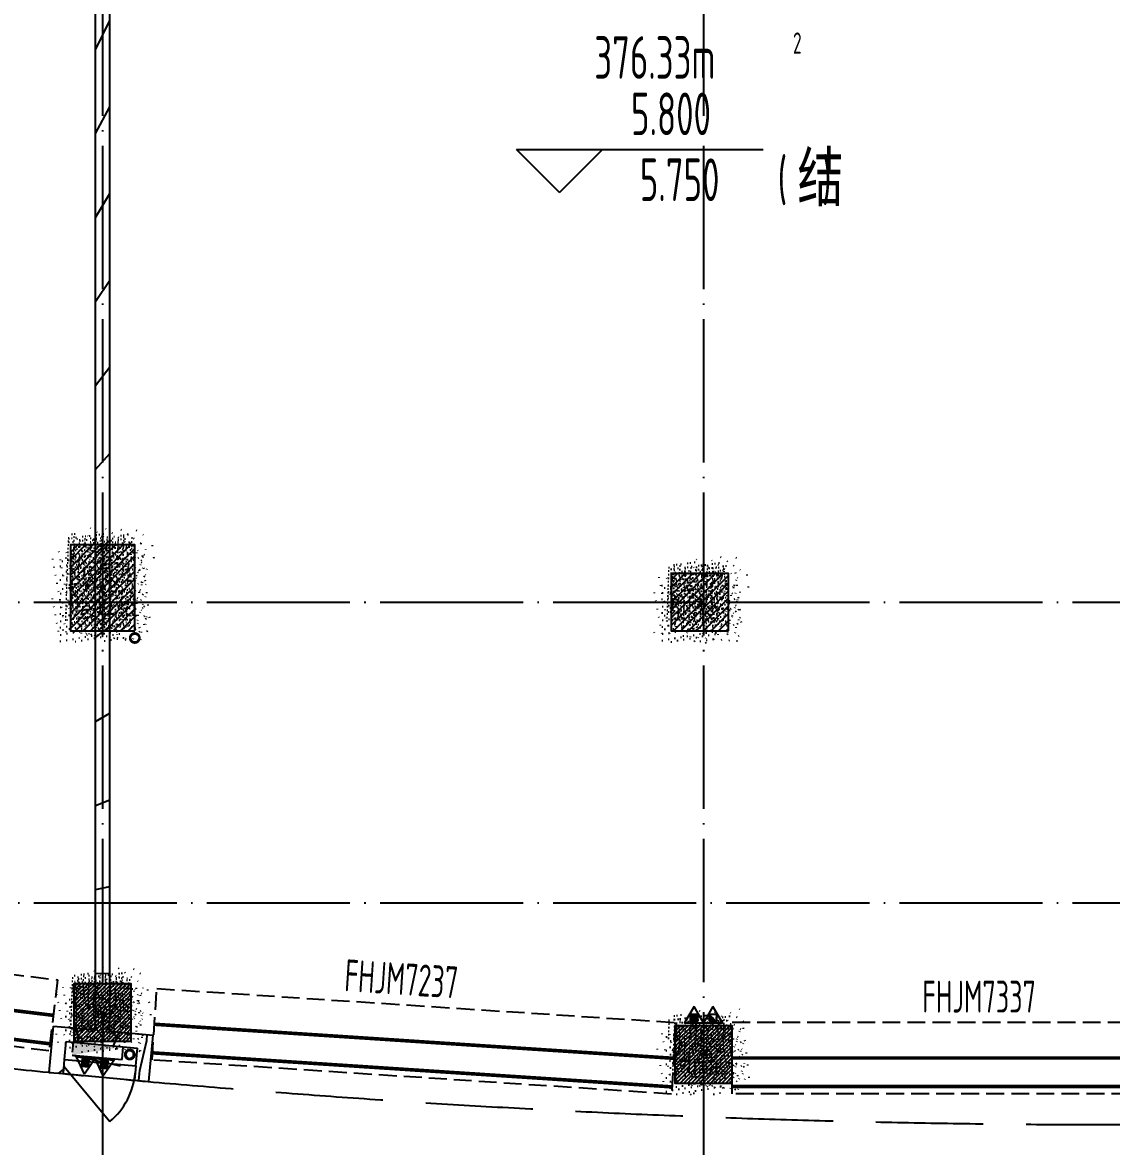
# Model space of a CAD drawing. Header units: inches. Extents: x 0 to 1813292486, y 0 to 3473589894.
# Drawn here: x 600505566 to 600520789, y 3473253414 to 3473269116 of the extents above; entities that cross this region are included whole.
import ezdxf
from ezdxf.enums import TextEntityAlignment as Align
from ezdxf.xclip import XClip

# ---------------------------------------------------------------- set-up
doc = ezdxf.new("R2010")
doc.units = ezdxf.units.IN
doc.header["$LTSCALE"] = 1000
doc.header["$MEASUREMENT"] = 0
doc.header["$XCLIPFRAME"] = 2
for name, pattern in [('AX-MALL-GIRD-200$0$DOTE', [2.4200000000000004, 2, -0.2, 0.02, -0.2]), ('AX-MALL-WALL-P02-QT$0$Ax-Dxs-Wall-P01-150$0$DASH', [0.35, 0.25, -0.1]), ('AX-MALL-WALL-P02-QT$0$DASH', [0.35, 0.25, -0.1])]:
    doc.linetypes.add(name, pattern=pattern)
for name, color, linetype in [('A-Anno-Note', 241, 'Continuous'), ('AX-MALL-DIM-P02$0$A-Detl-Thin', 131, 'Continuous'), ('AX-MALL-GIRD-200$0$A-Grid', 222, 'AX-MALL-GIRD-200$0$DOTE'), ('AX-MALL-P02-200$0$A-Anno-Note', 241, 'Continuous'), ('AX-MALL-WALL-P02$0$A-Anno-Note', 241, 'Continuous'), ('AX-MALL-WALL-P02-QT$0$A-Detl-Fine', 152, 'Continuous'), ('AX-MALL-WALL-P02-QT$0$A-Detl-Thin', 131, 'Continuous'), ('AX-MALL-WALL-P02-QT$0$A-Wall', 2, 'Continuous'), ('AX-MALL-WALL-P02-QT$0$A-Wall-Patt', 13, 'Continuous'), ('AX-MALL-WALL-P02-QT$0$A-Wind', 4, 'Continuous'), ('AX-MALL-WORD-P02$0$A-Anno-Levl', 201, 'Continuous'), ('AX-MALL-WORD-P02$0$A-Anno-Note', 241, 'Continuous'), ('AX-MALL-WORD-P02$0$A-Spac-Iden', 231, 'Continuous'), ('AX-MALL-WORD-P02$0$A-Wind-Iden', 11, 'Continuous'), ('AX-MALL-ZTKD-P02$0$A-Anno-Note', 241, 'Continuous'), ('PX-MALL-P02-LG$0$$8$P-Pipe-Risr', 7, 'Continuous'), ('PX-MALL-P02-LG$0$$8$P-Pipe-Risr-Arch', 6, 'Continuous'), ('PX-MALL-P02-LG$0$$8$P-Pipe-Risr-W100', 6, 'Continuous'), ('PX-MALL-P02-LG$0$P-Airr-Pipe', 140, 'Continuous'), ('PX-MALL-P02-LG$0$P-Exsh', 31, 'Continuous'), ('PX-MALL-P02-LG$0$P-Hydt-Boxx', 221, 'Continuous'), ('PX-MALL-P02-LG$0$P-Hydt-Pipe', 221, 'Continuous'), ('PX-MALL-P02-LG$0$P-Pipe-Risr', 7, 'Continuous'), ('PX-MALL-P02-LG$0$P-Pipe-Risr-Arch', 6, 'Continuous'), ('PX-MALL-P02-LG$0$P-Pipe-Risr-W100', 6, 'Continuous'), ('PX-MALL-P02-LG$0$P-Pipe-Risr-W50', 6, 'Continuous'), ('SX-MALL-WALL-L-1F~2F$0$S-COLU', 30, 'Continuous'), ('SX-MALL-WALL-L-1F~2F$0$S-PATT-WALL', 83, 'Continuous'), ('SX-MALL-WALL-L-1F~2F$0$单形心', 4, 'Continuous')]:
    doc.layers.add(name, color=color, linetype=linetype)
doc.styles.add('AX-MALL-WORD-P02$0$_TCH_DIM', font='gbenor.shx')
doc.styles.add('AX-MALL-WORD-P02$0$_TCH_SPACE', font='gbenor.shx', dxfattribs={"bigfont": 'gbcbig.shx'})
doc.styles.add('AX-MALL-WORD-P02$0$_TCH_WINDOW', font='gbenor.shx', dxfattribs={"bigfont": 'gbcbig.shx'})
doc.styles.add('PX-MALL-P02-LG$0$$8$jzfz', font='gbenor.shx', dxfattribs={"bigfont": 'gbcbig.shx'})
doc.styles.add('PX-MALL-P02-LG$0$jzfz', font='gbenor.shx', dxfattribs={"bigfont": 'gbcbig.shx'})
pattern_1 = [(45, (0, 359.0227), (-353.55353201463, 353.55353201463), [])]

# ---------------------------------------------------------------- blocks, each defined once
blk = doc.blocks.new('AX-MALL-WORD-P02')
at = {"layer": 'AX-MALL-WORD-P02$0$A-Anno-Levl'}
for p, q in [((600339617.2162228, 3473146438.019858), (600339264.4190335, 3473147209.728445)), ((600339264.4190335, 3473147209.728445), (600342496.2225783, 3473146005.786795)), ((600339617.216223, 3473146438.019858), (600339264.4190335, 3473147209.728446)), ((600339264.4190335, 3473147209.728446), (600342496.2225783, 3473146005.786796)), ((600339617.2162228, 3473146438.019858), (600340388.9248097, 3473146790.817047)), ((600339617.216223, 3473146438.019858), (600340388.9248097, 3473146790.817048))]:
    blk.add_line(p, q, dxfattribs=at)
at = {"layer": 'AX-MALL-WORD-P02$0$A-Anno-Note', "style": 'AX-MALL-WORD-P02$0$_TCH_DIM', "width": 0.7}
for s, height, p in [('5.800', 595, (600340833.5656663, 3473146838.815804)), ('5.750', 595, (600340627.5402236, 3473145933.828615)), ('(', 595, (600342432.3719946, 3473145261.475822)), ('结', 675.177304964539, (600342692.5701368, 3473145164.544379)), (')', 595, (600343014.9683354, 3473145044.44159))]:
    blk.add_text(s, height=height, rotation=339.5681613331429, dxfattribs=at).set_placement(p)
at = {"layer": 'AX-MALL-WORD-P02$0$A-Spac-Iden', "style": 'AX-MALL-WORD-P02$0$_TCH_SPACE', "width": 0.7}
for s, height, p in [('376.33m', 595, (600340626.8381267, 3473147756.397191)), ('2', 297.5, (600343351.0020386, 3473147115.063612))]:
    blk.add_text(s, height=height, rotation=339.5681613093329, dxfattribs=at).set_placement(p)
at = {"layer": 'AX-MALL-WORD-P02$0$A-Wind-Iden', "style": 'AX-MALL-WORD-P02$0$_TCH_WINDOW', "width": 0.7}
for s, rotation, p in [('FHJM7237', 335.8213876156867, (600332896.005909, 3473137034.510371)), ('FHJM7337', 339.568161351615, (600340368.4902837, 3473133932.048244))]:
    blk.add_text(s, height=446.25, rotation=rotation, dxfattribs=at).set_placement(p)
blk = doc.blocks.new('AX-MALL-GIRD-200')
at = {"layer": 'AX-MALL-GIRD-200$0$A-Grid'}
for p, q in [((600346530.7841308, 3473183292.578675), (600307801.2451816, 3473079328.851593)), ((600354402.324564, 3473180360.198888), (600315672.785615, 3473076396.471807)), ((600235486.9336561, 3473179121.574219), (600593382.9377552, 3473045794.810937)), ((600234020.7437632, 3473175185.804002), (600591916.7478616, 3473041859.04072))]:
    blk.add_line(p, q, dxfattribs=at)
blk = doc.blocks.new('*U118')
at = {"layer": 'AX-MALL-WALL-P02-QT$0$A-Detl-Fine', "color": 152, "linetype": 'AX-MALL-WALL-P02-QT$0$Ax-Dxs-Wall-P01-150$0$DASH'}
blk.add_lwpolyline([(-999.999999984284, 12218.69628322346), (-999.9999999782406, 4840.954883174537), (1.803414306777995e-08, 4840.954883170812), (1.199066446133656e-08, 12218.69628322719)], close=True, dxfattribs=at)
at = {"layer": 'AX-MALL-WALL-P02-QT$0$A-Detl-Thin', "linetype": 'AX-MALL-WALL-P02-QT$0$Ax-Dxs-Wall-P01-150$0$DASH', "const_width": 49.99999999999998}
for points in [[(-899.9999999819659, 4840.954883170812), (-899.9999999880093, 12218.69628321974)], [(-499.9999999782406, 4840.954883174537), (-499.999999984284, 12218.69628322346)]]:
    blk.add_lwpolyline(points, dxfattribs=at)
blk = doc.blocks.new('*U138')
at = {"layer": 'AX-MALL-WALL-P02-QT$0$A-Detl-Fine', "color": 152, "linetype": 'AX-MALL-WALL-P02-QT$0$Ax-Dxs-Wall-P01-150$0$DASH'}
blk.add_lwpolyline([(-999.9999999834765, 12435.45487861725), (-999.9999999770561, 5158.896165386161), (1.921864623000147e-08, 5158.896165382435), (1.27981820696732e-08, 12435.45487862098)], close=True, dxfattribs=at)
at = {"layer": 'AX-MALL-WALL-P02-QT$0$A-Detl-Thin', "linetype": 'AX-MALL-WALL-P02-QT$0$Ax-Dxs-Wall-P01-150$0$DASH', "const_width": 49.99999999999998}
for points in [[(-899.9999999807814, 5158.896165382435), (-899.9999999872018, 12435.45487861353)], [(-499.9999999770561, 5158.896165386161), (-499.9999999834765, 12435.45487861725)]]:
    blk.add_lwpolyline(points, dxfattribs=at)
blk = doc.blocks.new('*U119')
at = {"layer": 'AX-MALL-WALL-P02-QT$0$A-Detl-Fine', "color": 152, "linetype": 'AX-MALL-WALL-P02-QT$0$Ax-Dxs-Wall-P01-150$0$DASH'}
blk.add_lwpolyline([(-999.9999999846118, 12130.68684451749), (-999.9999999782889, 4827.964500529088), (1.798582616174826e-08, 4827.964500525362), (1.166290530818515e-08, 12130.68684452121)], close=True, dxfattribs=at)
at = {"layer": 'AX-MALL-WALL-P02-QT$0$A-Detl-Thin', "linetype": 'AX-MALL-WALL-P02-QT$0$Ax-Dxs-Wall-P01-150$0$DASH', "const_width": 49.99999999999998}
for points in [[(-899.9999999820142, 4827.964500525362), (-899.9999999883371, 12130.68684451376)], [(-499.9999999782889, 4827.964500529088), (-499.9999999846118, 12130.68684451749)]]:
    blk.add_lwpolyline(points, dxfattribs=at)
blk = doc.blocks.new('SX-MALL-WALL-L-1F~2F$0$BANWANG_XINGXIN')
at = {"color": 0}
for points in [[(0.7071067811865476, 0.7071067811865475), (-0.7071067811865477, -0.7071067811865475)], [(-0.7071067811865475, 0.7071067811865476), (0.7071067811865474, -0.7071067811865477)]]:
    blk.add_lwpolyline(points, dxfattribs=at)
blk = doc.blocks.new('SX-MALL-WALL-L-1F~2F')
at = {"layer": 'SX-MALL-WALL-L-1F~2F$0$S-PATT-WALL'}
h = blk.add_hatch(dxfattribs=at)
h.set_pattern_fill('钢筋混凝土', color=256, scale=15, pattern_type=2)
h.set_pattern_definition([(24.56816131876918, (600340702.6017334, 3473130908.355792), (-31.18316060756021, 68.21004687377882), []), (29.56816131876925, (600340702.6017334, 3473130908.355792), (97.53445422577846, -46.37920049590846), [11.25, -123.75]), (334.5681613187692, (600340702.6017334, 3473130908.355792), (19.88439775835759, 112.9961142864107), [9, -99]), (80.01956131876923, (600340710.7296046, 3473130904.49086), (117.4189029535321, 66.61682170576017), [9.5610285, -105.1713168]), (25.75236131876919, (600340713.0745184, 3473130936.468436), (141.3476152674957, -79.15081590010527), [16.8749999999995, -185.624999999996]), (76.20376131876925, (600340724.8534821, 3473130929.872528), (182.3878362713222, 87.98253900728311), [14.3415432, -157.75695]), (330.7523613187692, (600340713.0745184, 3473130936.468436), (182.387767611897, 87.98268144025062), [13.49999999999975, -148.499999999996]), (0.5681613187692669, (600340724.5126444, 3473130924.203883), (62.82047321120105, -87.84980446922418), [11.25, -123.75]), (305.5681613187692, (600340724.5126444, 3473130924.203883), (72.17288940056439, 89.18848105901375), [9, -99]), (51.01956131876926, (600340729.7476791, 3473130916.883062), (134.9933625470349, 1.33857134020591), [9.5610285, -105.1713168]), (17.06816131876921, (600340702.6017334, 3473130908.355792), (19.14085714793764, 46.15589493924091), [0.75, -97.8, 0.75, -100.5, 0.75, -99.375]), (347.0681613187692, (600340702.6017334, 3473130908.355792), (57.63084699394109, 41.66442757030211), [0.75, -57.3, 0.75, -95.55, 0.75, -37.875]), (307.0681613187692, (600340671.256135, 3473130920.032947), (73.85474001336534, -31.12342331039777), [0.75, -37.5, 0.75, -117, 0.75, -155.25]), (297.0681613187692, (600340657.1998128, 3473130925.26934), (87.2164167648191, -16.46683781742514), [0.75, -48.75, 0.75, -77.69999999999999, 0.75, -110.25])])
h.paths.add_polyline_path([(600331915.9245791, 3473142772.091373), (600332334.8359772, 3473143896.597149), (600331491.456645, 3473144210.780697), (600331072.545247, 3473143086.274922)])
h = blk.add_hatch(dxfattribs=at)
h.set_pattern_fill('钢筋混凝土', color=256, scale=15, pattern_type=2)
h.set_pattern_definition([(24.56816131876918, (600332831.061296, 3473133840.735579), (-31.18316060756021, 68.21004687377882), []), (29.56816131876925, (600332831.061296, 3473133840.735579), (97.53445422577846, -46.37920049590846), [11.25, -123.75]), (334.5681613187692, (600332831.061296, 3473133840.735579), (19.88439775835759, 112.9961142864107), [9, -99]), (80.01956131876923, (600332839.1891671, 3473133836.870646), (117.4189029535321, 66.61682170576017), [9.5610285, -105.1713168]), (25.75236131876919, (600332841.534081, 3473133868.848223), (141.3476152674957, -79.15081590010527), [16.87499999999951, -185.6249999999961]), (76.20376131876925, (600332853.3130447, 3473133862.252314), (182.3878362713222, 87.98253900728311), [14.3415432, -157.75695]), (330.7523613187692, (600332841.534081, 3473133868.848223), (182.387767611897, 87.98268144025062), [13.49999999999975, -148.4999999999961]), (0.5681613187692669, (600332852.972207, 3473133856.583669), (62.82047321120105, -87.84980446922418), [11.25, -123.75]), (305.5681613187692, (600332852.972207, 3473133856.583669), (72.17288940056439, 89.18848105901375), [9, -99]), (51.01956131876926, (600332858.2072417, 3473133849.262849), (134.9933625470349, 1.33857134020591), [9.5610285, -105.1713168]), (17.06816131876921, (600332831.061296, 3473133840.735579), (19.14085714793764, 46.15589493924091), [0.75, -97.8, 0.75, -100.5, 0.75, -99.375]), (347.0681613187692, (600332831.061296, 3473133840.735579), (57.63084699394109, 41.66442757030211), [0.75, -57.3, 0.75, -95.55, 0.75, -37.875]), (307.0681613187692, (600332799.7156975, 3473133852.412734), (73.85474001336534, -31.12342331039777), [0.75, -37.5, 0.75, -117, 0.75, -155.25]), (297.0681613187692, (600332785.6593753, 3473133857.649126), (87.2164167648191, -16.46683781742514), [0.75, -48.75, 0.75, -77.69999999999999, 0.75, -110.25])])
h.paths.add_polyline_path([(600339693.7561936, 3473139874.620873), (600339973.0304589, 3473140624.291391), (600339223.3599415, 3473140903.565656), (600338944.0856762, 3473140153.895138)])
h = blk.add_hatch(dxfattribs=at)
h.set_pattern_fill('钢筋混凝土', color=256, scale=15, pattern_type=2)
h.set_pattern_definition([(24.56816130673034, (600485351.5945714, 3473006932.520545), (-15.59158029661402, 34.10502344016549), []), (29.56816130673031, (600485351.5945714, 3473006932.520545), (97.53445421603337, -46.37920051640222), [11.25, -123.75]), (334.5681613067303, (600485351.5945714, 3473006932.520545), (19.88439778210013, 112.9961142822326), [9, -99]), (80.0195613067303, (600485359.7224425, 3473006928.655612), (117.4189029675295, 66.61682168108834), [9.5610285, -105.1713168]), (25.75236130673034, (600485362.0673563, 3473006960.633189), (141.3476152508647, -79.15081592980496), [16.875, -185.625]), (76.20376130673031, (600485373.84632, 3473006954.03728), (182.3878362898089, 87.98253896896013), [14.3415432, -157.75695]), (330.7523613067304, (600485362.0673563, 3473006960.633189), (182.3877676303837, 87.98268140192766), [13.5, -148.5]), (0.568161306730337, (600485373.5054823, 3473006948.368635), (62.82047319274221, -87.8498044824239), [11.25, -123.75]), (305.5681613067304, (600485373.5054823, 3473006948.368635), (72.17288941930451, 89.18848104384892), [9, -99]), (51.01956130673031, (600485378.740517, 3473006941.047815), (134.9933625473162, 1.338571311841363), [9.5610285, -105.1713168]), (17.06816130673036, (600485351.5945714, 3473006932.520545), (19.14085715763584, 46.15589493521907), [0, -97.8, 0, -100.5, 0, -99.375]), (347.0681613067303, (600485351.5945714, 3473006932.520545), (57.63084700269554, 41.66442755819283), [0, -57.3, 0, -95.55, 0, -37.875]), (307.0681613067303, (600485320.2489729, 3473006944.1977), (73.85474000682576, -31.12342332591599), [0, -37.5, 0, -117, 0, -155.25]), (297.0681613067303, (600485306.1926507, 3473006949.434092), (87.21641676135913, -16.46683783575089), [0, -48.74999999999901, 0, -77.699999999998, 0, -110.249999999998])])
h.paths.add_polyline_path([(600329868.6428525, 3473137419.694346), (600330147.9171178, 3473138169.364863), (600329398.2466004, 3473138448.639129), (600329118.9723351, 3473137698.968611)])
h = blk.add_hatch(dxfattribs=at)
h.set_pattern_fill('钢筋混凝土', color=256, scale=15, pattern_type=2)
h.set_pattern_definition([(24.56816130673034, (600485146.8527917, 3473006382.921478), (-15.59158029661402, 34.10502344016549), []), (29.56816130673031, (600485146.8527917, 3473006382.921478), (97.53445421603337, -46.37920051640222), [11.25, -123.75]), (334.5681613067303, (600485146.8527917, 3473006382.921478), (19.88439778210013, 112.9961142822326), [9, -99]), (80.0195613067303, (600485154.9806628, 3473006379.056546), (117.4189029675295, 66.61682168108834), [9.5610285, -105.1713168]), (25.75236130673034, (600485157.3255767, 3473006411.034122), (141.3476152508647, -79.15081592980496), [16.875, -185.625]), (76.20376130673031, (600485169.1045403, 3473006404.438214), (182.3878362898089, 87.98253896896013), [14.3415432, -157.75695]), (330.7523613067304, (600485157.3255767, 3473006411.034122), (182.3877676303837, 87.98268140192766), [13.5, -148.5]), (0.568161306730337, (600485168.7637026, 3473006398.769569), (62.82047319274221, -87.8498044824239), [11.25, -123.75]), (305.5681613067304, (600485168.7637026, 3473006398.769569), (72.17288941930451, 89.18848104384892), [9, -99]), (51.01956130673031, (600485173.9987373, 3473006391.448749), (134.9933625473162, 1.338571311841363), [9.5610285, -105.1713168]), (17.06816130673036, (600485146.8527917, 3473006382.921478), (19.14085715763584, 46.15589493521907), [0, -97.8, 0, -100.5, 0, -99.375]), (347.0681613067303, (600485146.8527917, 3473006382.921478), (57.63084700269554, 41.66442755819283), [0, -57.3, 0, -95.55, 0, -37.875]), (307.0681613067303, (600485115.5071932, 3473006394.598633), (73.85474000682576, -31.12342332591599), [0, -37.5, 0, -117, 0, -155.25]), (297.0681613067303, (600485101.450871, 3473006399.835026), (87.21641676135913, -16.46683783575089), [0, -48.74999999999899, 0, -77.69999999999797, 0, -110.249999999998])])
h.paths.add_polyline_path([(600337535.4415065, 3473133937.715495), (600337814.7157717, 3473134687.386012), (600337065.0452542, 3473134966.660277), (600336785.770989, 3473134216.98976)])
at = {"layer": 'SX-MALL-WALL-L-1F~2F$0$S-COLU'}
for points in [[(600331915.9245791, 3473142772.091373), (600332334.8359772, 3473143896.597149), (600331491.456645, 3473144210.780697), (600331072.545247, 3473143086.274922)], [(600339693.7561936, 3473139874.620873), (600339973.0304589, 3473140624.291391), (600339223.3599415, 3473140903.565656), (600338944.0856762, 3473140153.895138)], [(600329868.6428525, 3473137419.694346), (600330147.9171178, 3473138169.364863), (600329398.2466004, 3473138448.639129), (600329118.9723351, 3473137698.968611)], [(600337535.4415065, 3473133937.715495), (600337814.7157717, 3473134687.386012), (600337065.0452542, 3473134966.660277), (600336785.770989, 3473134216.98976)]]:
    blk.add_lwpolyline(points, close=True, dxfattribs=at)
at = {"layer": 'SX-MALL-WALL-L-1F~2F$0$单形心', "xscale": 50, "yscale": 50, "zscale": 50}
for p in [(600331703.6906116, 3473143491.436036), (600339458.5580679, 3473140389.093265), (600329633.4447265, 3473137934.166737), (600337300.2433803, 3473134452.187886)]:
    blk.add_blockref('SX-MALL-WALL-L-1F~2F$0$BANWANG_XINGXIN', p, dxfattribs=at)
blk = doc.blocks.new('SX-MALL-WALL-L-2F~3F')
ref = blk.add_blockref('SX-MALL-WALL-L-1F~2F', (0, 0))
XClip(ref).set_block_clipping_path([(600349769.7341375, 3473074679.418533), (600357001.7302529, 3473071985.287766), (600356499.8725733, 3473070638.124951), (600359302.5086629, 3473069594.060767), (600362345.1765132, 3473077761.653201), (600381551.4312518, 3473070606.759726), (600391553.7259278, 3473066880.611454), (600387749.827644, 3473056669.608357), (600391632.1759799, 3473055223.319679), (600395635.5522461, 3473065969.791956), (600406982.2408491, 3473061742.817497), (600403058.8006672, 3473051210.921831), (600412723.2437257, 3473047610.6332), (600445093.3740637, 3473134503.466942), (600393055.2444371, 3473153889.197227), (600387463.4997383, 3473138878.984498), (600380158.3525343, 3473141600.366193), (600382830.751978, 3473148774.027779), (600388210.8522022, 3473146769.782572), (600390696.2253517, 3473153441.399696), (600277474.697425, 3473195619.741203), (600273446.9822528, 3473184807.934726), (600257129.111771, 3473190886.82031), (600241575.9633431, 3473149136.690594), (600258197.8999482, 3473142944.531458), (600255239.7303221, 3473135003.762026), (600263182.3271956, 3473132044.911624), (600260741.6763649, 3473125493.34496), (600269350.4970673, 3473122286.306632), (600271511.1407766, 3473128086.235537), (600286270.1853781, 3473122588.058336), (600284109.5416689, 3473116788.129431), (600282580.7823727, 3473112684.400902), (600291840.7574171, 3473109234.788475), (600290827.7957876, 3473106515.642598), (600293360.405141, 3473105572.171298), (600294731.2544166, 3473109252.0137), (600323175.4764534, 3473098655.706329), (600321336.3302773, 3473093718.790065), (600344750.773286, 3473084996.222976), (600341987.4689643, 3473077578.540671), (600344583.6790427, 3473076611.376234), (600346015.5062013, 3473080454.904757), (600351201.5612961, 3473078522.947055)])
blk = doc.blocks.new('SX-MALL-WALL-2F~3F')
blk.add_blockref('SX-MALL-WALL-L-2F~3F', (0, 0))
blk = doc.blocks.new('AX-MALL-WALL-P02-QT$0$$DorLib2D$00000114')
at = {"color": 0}
blk.add_line((0.4999999999999964, 3.552713678800501e-15), (-0.2071067811864751, 0.7071067811864857), dxfattribs=at)
blk.add_arc((0.5000000000013856, -1.154631945610163e-12), 1.000000000001696, 135, 180, dxfattribs=at)
blk = doc.blocks.new('AX-MALL-WALL-P02-QT')
at = {"layer": 'AX-MALL-WALL-P02-QT$0$A-Wall-Patt'}
h = blk.add_hatch(dxfattribs=at)
h.set_pattern_fill('普通砖', color=256, scale=200, style=0)
h.set_pattern_definition(pattern_1)
h.paths.add_polyline_path([(600329518.9383477, 3473137635.487868), (600329635.5724207, 3473137653.421451), (600336771.9722842, 3473156810.03286), (600336701.5363244, 3473156907.414687), (600336584.5546548, 3473156879.851426), (600329454.5402427, 3473137740.380818)])
h = blk.add_hatch(dxfattribs=at)
h.set_pattern_fill('普通砖', color=256, scale=200, style=0)
h.set_pattern_definition(pattern_1)
h.paths.add_polyline_path([(600328640.877804, 3473137410.124661), (600328907.7555209, 3473137503.806487), (600329016.0029532, 3473137729.1562), (600328922.3211281, 3473137996.033917)])
h = blk.add_hatch(dxfattribs=at)
h.set_pattern_fill('普通砖', color=256, scale=200, style=0)
h.set_pattern_definition(pattern_1)
h.paths.add_polyline_path([(600328922.3211281, 3473137996.033917), (600329016.0029532, 3473137729.1562), (600329466.7023797, 3473137512.661335), (600329518.9383477, 3473137635.487868), (600329454.5402427, 3473137740.380818)])
h = blk.add_hatch(dxfattribs=at)
h.set_pattern_fill('普通砖', color=256, scale=200, style=0)
h.set_pattern_definition(pattern_1)
h.paths.add_polyline_path([(600329518.9383477, 3473137635.487868), (600329466.7023797, 3473137512.661335), (600329917.4018071, 3473137296.166471), (600330184.2795238, 3473137389.848296), (600329635.5724207, 3473137653.421451)])
h = blk.add_hatch(dxfattribs=at)
h.set_pattern_fill('普通砖', color=256, scale=200, style=0)
h.set_pattern_definition(pattern_1)
h.paths.add_polyline_path([(600328640.877804, 3473137410.124661), (600328821.1575748, 3473137323.526716), (600328907.7555209, 3473137503.806487)])
h = blk.add_hatch(dxfattribs=at)
h.set_pattern_fill('普通砖', color=256, scale=200, style=0)
h.set_pattern_definition(pattern_1)
h.paths.add_polyline_path([(600329809.1543748, 3473137070.816758), (600329902.8361999, 3473136803.939041), (600330184.2795238, 3473137389.848296), (600329917.4018071, 3473137296.166471)])
h = blk.add_hatch(dxfattribs=at)
h.set_pattern_fill('普通砖', color=256, scale=200, style=0)
h.set_pattern_definition(pattern_1)
h.paths.add_polyline_path([(600329809.1543748, 3473137070.816758), (600329722.5564289, 3473136890.536986), (600329902.8361999, 3473136803.939041)])
at = {"layer": 'AX-MALL-WALL-P02-QT$0$A-Detl-Thin', "linetype": 'AX-MALL-WALL-P02-QT$0$DASH', "ltscale": 6}
blk.add_lwpolyline([(600313121.0743268, 3473146145.593138, 0.06510834555411085), (600349030.3941959, 3473129206.638736, 0.06510834555411085)], format="xyb", dxfattribs=at)
at = {"layer": 'AX-MALL-WALL-P02-QT$0$A-Wall'}
for p, q in [((600329454.5402427, 3473137740.380818), (600336584.5546548, 3473156879.851426)), ((600329635.5724207, 3473137653.421451), (600336771.9722842, 3473156810.03286)), ((600328640.877804, 3473137410.124661), (600328922.3211281, 3473137996.033917)), ((600328922.3211281, 3473137996.033917), (600329454.5402427, 3473137740.380818)), ((600328907.7555209, 3473137503.806487), (600329016.0029532, 3473137729.1562)), ((600329016.0029532, 3473137729.1562), (600329466.7023797, 3473137512.661335)), ((600329635.5724207, 3473137653.421451), (600330184.2795238, 3473137389.848296)), ((600328640.877804, 3473137410.124661), (600328821.1575748, 3473137323.526716)), ((600328821.1575748, 3473137323.526716), (600328907.7555207, 3473137503.806487)), ((600329466.7023797, 3473137512.661335), (600329917.4018071, 3473137296.166471)), ((600329902.8361999, 3473136803.939041), (600330184.2795238, 3473137389.848296)), ((600329809.1543748, 3473137070.816758), (600329917.4018071, 3473137296.166471)), ((600329809.1543748, 3473137070.816758), (600329722.5564289, 3473136890.536986)), ((600329722.5564289, 3473136890.536986), (600329902.8361999, 3473136803.939041))]:
    blk.add_line(p, q, dxfattribs=at)
at = {"layer": 'AX-MALL-WALL-P02-QT$0$A-Wind'}
for p, q in [((600328907.7555206, 3473137503.806487), (600329809.1543748, 3473137070.816758)), ((600328821.1575749, 3473137323.526716), (600329722.5564291, 3473136890.536987))]:
    blk.add_line(p, q, dxfattribs=at)
at = {"layer": 'AX-MALL-WALL-P02-QT$0$A-Detl-Thin'}
blk.add_blockref('SX-MALL-WALL-2F~3F', (0, 0), dxfattribs=at)
at = {"layer": 'AX-MALL-WALL-P02-QT$0$A-Detl-Thin', "color": 5, "xscale": -1}
for name, p, rotation in [('*U118', (600318355.9857597, 3473144203.095512), 242.5987481227565), ('*U138', (600325753.1424855, 3473140094.893822), 245.821387531017), ('*U119', (600333307.9421057, 3473136419.648219), 249.5681613068636)]:
    blk.add_blockref(name, p, dxfattribs=dict(at, rotation=rotation))
at = {"layer": 'AX-MALL-WALL-P02-QT$0$A-Wind'}
blk.add_blockref('AX-MALL-GIRD-200', (0, 0), dxfattribs=at)
at = {"layer": 'AX-MALL-WALL-P02-QT$0$A-Wind', "xscale": -1000, "yscale": -1000, "zscale": 200, "rotation": 334.3425539489221}
blk.add_blockref('AX-MALL-WALL-P02-QT$0$$DorLib2D$00000114', (600329315.1559749, 3473137197.171737), dxfattribs=at)
blk = doc.blocks.new('AX-MALL-WALL-P02')
at = {"layer": 'AX-MALL-WALL-P02$0$A-Anno-Note'}
blk.add_blockref('AX-MALL-WORD-P02', (0, 0), dxfattribs=at)
blk.add_blockref('AX-MALL-WALL-P02-QT', (0, 0), dxfattribs=at)
blk = doc.blocks.new('PX-MALL-P02-LG$0$XHS1')
at = {"layer": 'PX-MALL-P02-LG$0$P-Hydt-Boxx', "ltscale": 0.7}
for p, q in [((350.0030006170273, 240), (-332.898939371109, 327.2950124740601)), ((350.0030006170273, 240), (-349.9969996213913, 240)), ((-349.9969997406006, 239.9999995231628), (-349.9969996213913, 60)), ((350.0030003786087, 200), (350.003000497818, 60)), ((350.0030006170273, 60), (-349.996999502182, 60))]:
    blk.add_line(p, q, dxfattribs=at)
blk.add_solid([(350.0030006170273, 240), (350.0030002593994, 60.00000047683716), (-349.9969996213913, 60)], dxfattribs=at)
blk = doc.blocks.new('PX-MALL-P02-LG$0$MHQ')
at = {"layer": 'PX-MALL-P02-LG$0$P-Exsh', "ltscale": 0.7}
h = blk.add_hatch(dxfattribs=at)
h.set_pattern_fill('ANSI31', color=256, scale=25, style=0)
h.set_pattern_definition([(45, (-160019.2306599375, -42228.3236173685), (-28.0633003783411, 28.0633003783411), [])])
h.paths.add_polyline_path([(-75.0000000015425, 185.1731819980414), (75, 185.1731819980414), (75, 35.17318199802685), (-75.0000000015425, 35.17318199802685)])
for points in [[(0, 346.4101615137042), (-200, -1.455191522836685e-11), (200, -1.455191522836685e-11)], [(0, 346.4101615137042), (-200, -1.455191522836685e-11), (200, -1.455191522836685e-11)], [(0, 346.4101615137042), (-200, -1.455191522836685e-11), (200, -1.455191522836685e-11)], [(-75.0000000015425, 185.1731819980414), (75, 185.1731819980414), (75, 35.17318199802685), (-75.0000000015425, 35.17318199802685)]]:
    blk.add_lwpolyline(points, close=True, dxfattribs=at)
blk = doc.blocks.new('PX-MALL-P02-LG$0$20200929200250')
at = {"layer": 'PX-MALL-P02-LG$0$P-Exsh', "ltscale": 0.7, "xscale": 0.6600000001490116, "yscale": 0.6600000001490116, "zscale": 0.6600000001490116}
for p in [(-132.0000001192093, 40), (131.9999997615814, 40)]:
    blk.add_blockref('PX-MALL-P02-LG$0$MHQ', p, dxfattribs=at)
blk = doc.blocks.new('PX-MALL-P02-LG$0$20211220143732')
at = {"layer": 'PX-MALL-P02-LG$0$P-Exsh'}
blk.add_blockref('PX-MALL-P02-LG$0$20200929200250', (-374.9999999407155, 219.6219584928522), dxfattribs=at)
at = {"layer": 'PX-MALL-P02-LG$0$P-Hydt-Boxx', "ltscale": 0.7, "xscale": -1}
blk.add_blockref('PX-MALL-P02-LG$0$XHS1', (-349.9969999989844, 0), dxfattribs=at)
blk = doc.blocks.new('PX-MALL-P02-LG$0$P-Risr')
at = {"layer": 'PX-MALL-P02-LG$0$P-Pipe-Risr-W50'}
h = blk.add_hatch(color=0, dxfattribs=at)
edge = h.paths.add_edge_path()
edge.add_ellipse((0, 0), major_axis=(47.05795628796547, 47.05795628796547), ratio=0.9999999999999695, start_angle=225.0000000000009, end_angle=405.0000000000009, ccw=False)
edge.add_ellipse((0, 0), major_axis=(47.05795628796764, 47.05795628796764), ratio=0.9999999999998785, start_angle=133.9675974886221, end_angle=225.0000000000035, ccw=False)
edge.add_line((-66.53919663240958, 1.199087783927098), (-54.4367953546693, 1.199087783927098))
edge.add_ellipse((0, 0), major_axis=(-38.50196423560672, 38.50196423560672), ratio=0.9999999999999859, start_angle=43.73814098242129, end_angle=134.9999999999996)
edge.add_ellipse((0, 0), major_axis=(38.50196423561096, 38.50196423561096), ratio=0.9999999999998216, start_angle=225.0000000000051, end_angle=405.0000000000051)
edge.add_ellipse((0, 0), major_axis=(38.50196423560679, 38.50196423560679), ratio=0.9999999999999831, start_angle=45.00000000000048, end_angle=133.7381409824204)
edge.add_line((-54.43679535467527, 1.199087783927098), (-66.53919663241555, 1.199087783927098))
edge.add_ellipse((0, 0), major_axis=(-47.05795628796762, 47.05795628796762), ratio=0.9999999999998742, start_angle=-45.00000000000358, end_angle=43.967597488629224, ccw=False)
at = {"layer": 'PX-MALL-P02-LG$0$P-Pipe-Risr-Arch', "ltscale": 0.7}
blk.add_circle((0, 0), 59.29000000000001, dxfattribs=at)
at = {"layer": 'PX-MALL-P02-LG$0$P-Pipe-Risr-W100', "color": 0, "const_width": 15}
blk.add_lwpolyline([(-75, 0, 1), (75, 0, 1)], format="xyb", close=True, dxfattribs=at)
at = {"layer": 'PX-MALL-P02-LG$0$P-Pipe-Risr-W50'}
blk.add_circle((0, 0), 54.45000000000001, dxfattribs=at)
at = {"layer": 'PX-MALL-P02-LG$0$P-Pipe-Risr', "style": 'PX-MALL-P02-LG$0$jzfz', "width": 0.6, "flags": 1}
for tag, p in [('SYS-MARK', (0.3310501334344735, -45.65933377496549)), ('RANGE', (0.3337570973526454, -45.67887874227017))]:
    blk.add_attdef(tag, text='', height=0.015625, dxfattribs=at).set_placement(p, align=Align.MIDDLE)
blk = doc.blocks.new('PX-MALL-P02-LG$0$$8$P-Risr')
at = {"layer": 'PX-MALL-P02-LG$0$$8$P-Pipe-Risr-Arch', "ltscale": 0.7}
blk.add_circle((0, 0), 59.29000000000001, dxfattribs=at)
at = {"layer": 'PX-MALL-P02-LG$0$$8$P-Pipe-Risr-W100', "color": 0, "const_width": 15}
blk.add_lwpolyline([(-75, 0, 1), (75, 0, 1)], format="xyb", close=True, dxfattribs=at)
at = {"layer": 'PX-MALL-P02-LG$0$$8$P-Pipe-Risr', "style": 'PX-MALL-P02-LG$0$$8$jzfz', "width": 0.6, "flags": 1}
for tag, p in [('SYS-MARK', (0.3310501334344735, -45.65933377496549)), ('RANGE', (0.3337570973526454, -45.67887874227017))]:
    blk.add_attdef(tag, text='', height=0.015625, dxfattribs=at).set_placement(p, align=Align.MIDDLE)
blk = doc.blocks.new('PX-MALL-P02-LG')
at = {"layer": 'PX-MALL-P02-LG$0$P-Airr-Pipe', "rotation": 249.5681612531986}
blk.add_blockref('PX-MALL-P02-LG$0$$8$P-Risr', (600331881.0152887, 3473142678.382561), dxfattribs=at)
at = {"layer": 'PX-MALL-P02-LG$0$P-Exsh', "xscale": -0.9999999999999998, "rotation": 154.3425542231732}
blk.add_blockref('PX-MALL-P02-LG$0$20211220143732', (600329763.10142, 3473137436.848348), dxfattribs=at)
at = {"layer": 'PX-MALL-P02-LG$0$P-Exsh', "rotation": 339.5681612883478}
blk.add_blockref('PX-MALL-P02-LG$0$20200929200250', (600337439.8805128, 3473134827.023145), dxfattribs=at)
at = {"layer": 'PX-MALL-P02-LG$0$P-Hydt-Pipe', "color": 221, "xscale": -1, "rotation": 244.3425538594847}
blk.add_blockref('PX-MALL-P02-LG$0$P-Risr', (600329783.9629484, 3473137249.325558), dxfattribs=at)
blk = doc.blocks.new('AX-MALL-ZTKD-P02')
at = {"layer": 'AX-MALL-ZTKD-P02$0$A-Anno-Note'}
blk.add_blockref('AX-MALL-GIRD-200', (0, 0), dxfattribs=at)
blk = doc.blocks.new('AX-MALL-DIM-P02')
at = {"layer": 'AX-MALL-DIM-P02$0$A-Detl-Thin'}
blk.add_blockref('AX-MALL-ZTKD-P02', (-2.384185791015625e-06, 9.5367431640625e-07), dxfattribs=at)
blk = doc.blocks.new('AX-MALL-P02-200')
at = {"layer": 'AX-MALL-P02-200$0$A-Anno-Note'}
blk.add_blockref('AX-MALL-WALL-P02', (0, 0), dxfattribs=at)
for name in ['AX-MALL-DIM-P02', 'PX-MALL-P02-LG']:
    blk.add_blockref(name, (0, 0), dxfattribs=at)

msp = doc.modelspace()

# ---------------------------------------------------------------- block references
at = {"layer": 'A-Anno-Note', "rotation": 20.43183869077545}
msp.add_blockref('AX-MALL-P02-200', (1250392458.527329, 9048125.682563305), dxfattribs=at)

doc.saveas('drawing.dxf')
